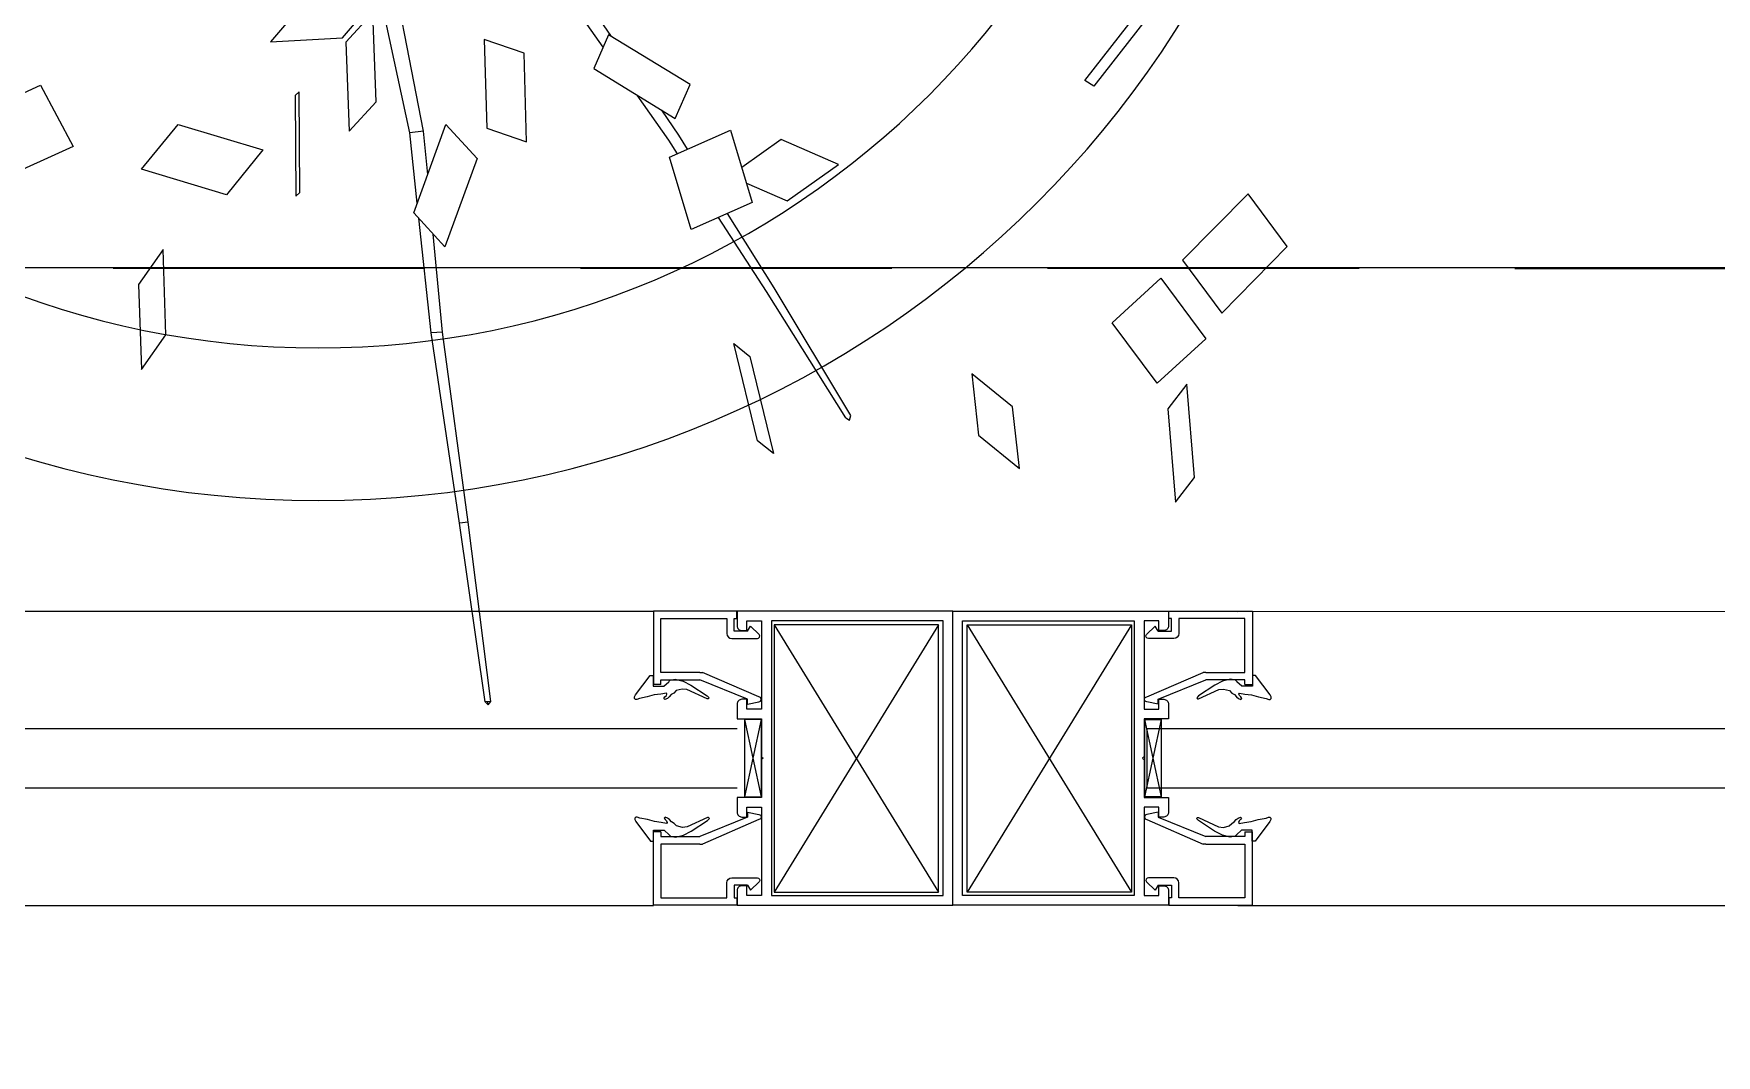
# Model space of a CAD drawing. Header units: centimetres. Extents: x 5488 to 20269, y -31398 to -19684.
# Drawn here: x 16448.72 to 16483.03, y -24037.16 to -24016.33 of the extents above; entities that cross this region are included whole.
import ezdxf

# ---------------------------------------------------------------- set-up
doc = ezdxf.new("R2010")
doc.units = ezdxf.units.CM
doc.linetypes.add('HIDDEN', pattern=[9.525, 6.35, -3.175])
for name, color, linetype, lineweight in [('xxx_Auto_Dograma_Metal', 157, 'Continuous', 0), ('xxx_Auto_Element_Dograma Cam', 140, 'Continuous', 9), ('xxx_Auto_Element_Dograma Metal', 211, 'Continuous', 20), ('xxx_Auto_FURNISHED-01', 252, 'Continuous', 0), ('xxx_Auto_Kaplama_Ahşap', 34, 'Continuous', 0), ('xxx_Auto_Konstruksiyon_Metal', 141, 'Continuous', 0), ('xxx_Auto_Merdiven_Merdiven', 163, 'Continuous', 15), ('xxx_Auto_Tefris_Silik', 252, 'Continuous', 13), ('xxx_Auto_Tefris_Tefris', 32, 'Continuous', 15)]:
    doc.layers.add(name, color=color, linetype=linetype, lineweight=lineweight)
doc.layers.add('xxx_Auto_LANDSCAPE', color=7, linetype='Continuous', lineweight=0, true_color=0x496639)

# ---------------------------------------------------------------- blocks, each defined once
blk = doc.blocks.new('2411-X')
for p, q in [((3.1, 19.8), (4.8, 21.6)), ((5.6, 16), (5.6, 21.2)), ((17.5, 21.5), (12.5, 10.05)), ((19, 19.2), (18.5, 21.5)), ((4.1, 19.2), (3.1, 19.8)), ((4.1, 19.2), (4.1, 16.5)), ((18, 19.2), (14, 9.5)), ((19, 19.2), (18, 19.2)), ((1.5, 17), (0, 17)), ((0, 17), (0, 0)), ((1.5, 16.5), (1.5, 17)), ((4.1, 16.5), (1.5, 16.5)), ((1.5, 1.5), (1.5, 15)), ((1.5, 15), (4.6, 15)), ((12.5, 9.5), (12.5, 10.05)), ((12.5, 9.5), (12.5, 1.5)), ((14, 1.5), (14, 9.5)), ((0, 0), (15, 0)), ((12.5, 1.5), (1.5, 1.5)), ((15, 1.5), (14, 1.5)), ((15, 1.5), (15, 0))]:
    blk.add_line(p, q)
for centre, radius, start, end in [((5.1, 21.2), 0.498, 359.4768, 127.3931), ((18, 21.5), 0.5, 0, 180), ((4.6, 16), 1, 270, 0)]:
    blk.add_arc(centre, radius, start, end)
blk = doc.blocks.new('ALU TRIM 6')
at = {"layer": 'xxx_Auto_Element_Dograma Metal'}
for p, q in [((6039.181, -20367.783), (6035.833, -20362.338)), ((6035.833, -20367.783), (6039.181, -20362.338)), ((6039.449, -20365.852), (6039.449, -20364.277)), ((6039.449, -20365.852), (6039.785, -20364.277)), ((6039.785, -20365.852), (6039.449, -20364.277)), ((6039.785, -20364.277), (6039.449, -20364.277)), ((6039.785, -20365.852), (6039.785, -20364.277)), ((6039.449, -20365.852), (6039.785, -20365.852))]:
    blk.add_line(p, q, dxfattribs=at)
for points in [[(6035.54, -20362.067), (6035.54, -20368.067)], [(6035.74, -20365.601), (6035.74, -20367.867), (6037.49, -20367.867), (6039.24, -20367.867), (6039.24, -20365.067), (6039.24, -20362.267), (6037.49, -20362.267), (6035.74, -20362.267), (6035.74, -20365.601)]]:
    blk.add_lwpolyline(points, dxfattribs=at)
blk.add_lwpolyline([(6035.54, -20368.067), (6037.49, -20368.067), (6039.94, -20368.067), (6039.94, -20367.767, 0.414214), (6039.84, -20367.667), (6039.74, -20367.667), (6039.74, -20367.867), (6039.44, -20367.867), (6039.44, -20366.067), (6039.74, -20366.067), (6039.74, -20366.267), (6039.84, -20366.267, 0.414214), (6039.94, -20366.167), (6039.94, -20365.867), (6039.44, -20365.867), (6039.44, -20365.097), (6039.41, -20365.067), (6039.44, -20365.037), (6039.44, -20364.267), (6039.94, -20364.267), (6039.94, -20363.967, 0.414214), (6039.84, -20363.867), (6039.74, -20363.867), (6039.74, -20364.067), (6039.44, -20364.067), (6039.44, -20362.267), (6039.74, -20362.267), (6039.74, -20362.467), (6039.84, -20362.467, 0.414214), (6039.94, -20362.367), (6039.94, -20362.067), (6037.49, -20362.067), (6035.54, -20362.067)], format="xyb", dxfattribs=at)
for points in [[(6039.181, -20362.338), (6035.833, -20362.338), (6035.833, -20367.783), (6039.181, -20367.783)], [(6041.295, -20363.476), (6041.195, -20363.456), (6041.035, -20363.496), (6040.875, -20363.576), (6040.545, -20363.796), (6040.505, -20363.836), (6040.525, -20363.856), (6040.545, -20363.856), (6040.955, -20363.666), (6041.055, -20363.656), (6041.175, -20363.686), (6041.225, -20363.736), (6041.275, -20363.766), (6041.315, -20363.816), (6041.355, -20363.846), (6041.405, -20363.866), (6041.425, -20363.846), (6041.405, -20363.816), (6041.375, -20363.786), (6041.365, -20363.756), (6041.375, -20363.736), (6041.485, -20363.756), (6041.625, -20363.776), (6041.765, -20363.816), (6041.925, -20363.846), (6041.975, -20363.866), (6042.005, -20363.866), (6042.025, -20363.846), (6042.025, -20363.816), (6042.005, -20363.776), (6041.705, -20363.376), (6041.645, -20363.376), (6041.645, -20363.596), (6041.425, -20363.596), (6041.325, -20363.506), (6041.315, -20363.496)], [(6041.301, -20366.655), (6041.201, -20366.675), (6041.041, -20366.635), (6040.881, -20366.555), (6040.551, -20366.335), (6040.511, -20366.295), (6040.531, -20366.275), (6040.551, -20366.275), (6040.961, -20366.465), (6041.061, -20366.475), (6041.181, -20366.445), (6041.231, -20366.395), (6041.281, -20366.365), (6041.321, -20366.315), (6041.361, -20366.285), (6041.411, -20366.265), (6041.431, -20366.285), (6041.411, -20366.315), (6041.381, -20366.345), (6041.371, -20366.375), (6041.381, -20366.395), (6041.491, -20366.375), (6041.631, -20366.355), (6041.771, -20366.315), (6041.931, -20366.285), (6041.981, -20366.265), (6042.011, -20366.265), (6042.031, -20366.285), (6042.031, -20366.315), (6042.011, -20366.355), (6041.711, -20366.755), (6041.651, -20366.755), (6041.651, -20366.535), (6041.431, -20366.535), (6041.331, -20366.625), (6041.321, -20366.635)]]:
    blk.add_lwpolyline(points, close=True, dxfattribs=at)
at = {"layer": 'xxx_Auto_Element_Dograma Metal', "rotation": 90}
for p, xscale, yscale, zscale in [((6041.646, -20362.067, -0.3), -0.1000000000058208, 0.0999999999985448, 0.1000000000000227), ((6041.646, -20368.067, -0.3), 0.1000000000058208, 0.1000000000058208, 0.1000000000058208)]:
    blk.add_blockref('2411-X', p, dxfattribs=dict(at, xscale=xscale, yscale=yscale, zscale=zscale))
blk = doc.blocks.new('A$C7e91c669')
at = {"layer": 'xxx_Auto_Dograma_Metal'}
for p, q in [((-41.235, 2.993, -0.907), (49.69, 2.995, -0.6)), ((61.608, 2.993, -0.907), (152.533, 3, -0.6)), ((-41.235, -3.007, -0.6), (49.69, -3.005, -0.6)), ((61.608, -3.007, -0.6), (152.533, -3, -0.6))]:
    blk.add_line(p, q, dxfattribs=at)
at = {"layer": 'xxx_Auto_Element_Dograma Cam'}
for p, q in [((51.4, 0.595, -0.6), (-43.095, 0.595, -0.6)), ((154.243, 0.6, -0.6), (59.748, 0.595, -0.6)), ((59.748, 0.598, -0.3), (59.748, -0.602, -0.3)), ((-43.095, -0.605, -0.6), (51.4, -0.605, -0.6)), ((59.748, -0.605, -0.6), (154.243, -0.6, -0.6))]:
    blk.add_line(p, q, dxfattribs=at)
at = {"layer": 'xxx_Auto_Kaplama_Ahşap', "rotation": 180}
blk.add_blockref('ALU TRIM 6', (6091.336, -20365.067, -0.3), dxfattribs=at)
at = {"layer": 'xxx_Auto_Kaplama_Ahşap', "xscale": -1, "rotation": 180}
blk.add_blockref('ALU TRIM 6', (-5979.744, -20365.067, -0.3), dxfattribs=at)
blk = doc.blocks.new('agac0001')
at = {"layer": 'xxx_Auto_LANDSCAPE', "linetype": 'Continuous'}
for points in [[(-48.709, 37.113), (-46.032, 40.955)], [(-46.032, 40.955), (-43.065, 39.516)], [(-43.065, 39.516), (-45.741, 35.671)], [(-45.741, 35.671), (-48.709, 37.113)], [(-33.065, 36.606), (-36.344, 32.9)], [(-49.831, 36.089), (-51.573, 33.276)], [(-46.43, 34.439), (-49.831, 36.089)], [(-35.982, 32.509), (-32.702, 36.215)], [(-56.564, 34.256), (-51.885, 34.737)], [(-51.885, 34.737), (-52.932, 33.567)], [(-57.613, 33.086), (-56.564, 34.256)], [(-48.175, 31.627), (-46.43, 34.439)], [(-52.932, 33.567), (-57.613, 33.086)], [(-51.573, 33.276), (-48.175, 31.627)], [(-36.344, 32.9), (-35.982, 32.509)], [(-54.498, 25.709), (-51.402, 25.933)], [(-52.488, 23.998), (-54.498, 25.709)], [(-51.402, 25.933), (-49.393, 24.222)], [(-49.393, 24.222), (-52.488, 23.998)], [(-39.161, 16.717), (-37.838, 19.594)], [(-37.838, 19.594), (-36.082, 16.998)], [(-50.556, 17.771), (-50.339, 17.885)], [(-50.401, 17.606), (-50.556, 17.771)], [(-50.339, 17.885), (-43.332, 15.278)], [(-50.401, 17.606), (-43.442, 14.863)], [(-36.082, 16.998), (-37.097, 14.792)], [(-37.915, 14.877), (-39.161, 16.717)], [(-43.332, 15.278), (-39.228, 13.671)], [(-43.442, 14.863), (-39.342, 13.188)], [(-38.918, 14.982), (-39.69, 11.722)], [(-35.152, 14.589), (-38.918, 14.982)], [(-35.925, 11.329), (-35.152, 14.589)], [(-51.497, 13.714), (-50.725, 13.049)], [(-46.485, 13.445), (-51.497, 13.714)], [(-50.725, 13.049), (-45.71, 12.78)], [(-45.71, 12.78), (-46.485, 13.445)], [(-34.066, 11.967), (-32.528, 13.016)], [(-32.528, 13.016), (-29.318, 9.455)], [(-35.696, 12.289), (-34.926, 11.989)], [(-34.926, 11.989), (-33.539, 11.381)], [(-30.855, 8.407), (-34.066, 11.967)], [(-39.69, 11.722), (-35.925, 11.329)], [(-35.825, 11.75), (-35.076, 11.445)], [(-35.076, 11.445), (-32.562, 10.297)], [(-29.318, 9.455), (-30.855, 8.407)], [(-29.437, 9.586), (-26.816, 8.44)], [(-29.878, 9.074), (-27.018, 7.77)], [(-33.849, 4.422), (-29.452, 5.111)], [(-29.452, 5.111), (-28.408, 3.273)], [(-32.805, 2.584), (-33.849, 4.422)], [(-28.408, 3.273), (-32.805, 2.584)], [(-34.213, 1.826), (-38.263, -0.576)], [(-32.245, 0.601), (-34.213, 1.826)], [(-36.294, -1.799), (-32.245, 0.601)], [(-38.263, -0.576), (-36.294, -1.799)], [(-34.538, -0.757), (-32.364, -0.557)], [(-32.364, -0.557), (-32.323, -1.26)], [(-32.364, -0.557), (-21.749, -0.643)], [(-52.062, -1.98), (-42.443, -1.486)], [(-42.443, -1.486), (-37.526, -1.034)], [(-42.443, -1.486), (-42.386, -2.051)], [(-42.386, -2.051), (-36.618, -1.598)], [(-35.853, -1.539), (-32.323, -1.26)], [(-32.323, -1.26), (-21.754, -1.536)], [(-27.014, -3.703), (-25.255, -1.536)], [(-61.24, -2.673), (-61.104, -2.506)], [(-61.104, -2.506), (-52.062, -1.98)], [(-61.104, -2.506), (-61.075, -2.802)], [(-61.075, -2.802), (-52.026, -2.409)], [(-52.062, -1.98), (-52.026, -2.409)], [(-52.026, -2.409), (-42.386, -2.051)], [(-30.481, -2.628), (-26.063, -1.975)], [(-26.063, -1.975), (-27.264, -3.581)], [(-61.24, -2.673), (-61.087, -2.666)], [(-61.075, -2.802), (-61.24, -2.673)], [(-31.682, -4.234), (-30.481, -2.628)], [(-27.264, -3.581), (-31.682, -4.234)], [(-26.546, -7.282), (-27.014, -3.703)], [(-24.788, -5.116), (-26.546, -7.282)], [(-29.414, -6.565), (-34.385, -7.468)], [(-34.244, -7.237), (-29.273, -6.336)], [(-29.273, -6.336), (-29.414, -6.565)], [(-34.385, -7.468), (-34.244, -7.237)], [(-31.804, -8.66), (-33.68, -10.872)], [(-29.766, -12.607), (-31.804, -8.66)], [(-33.68, -10.872), (-31.642, -14.816)], [(-31.642, -14.816), (-29.766, -12.607)], [(-41.513, -16.677), (-40.022, -15.152)], [(-40.022, -15.152), (-35.801, -14.501)], [(-35.801, -14.501), (-37.295, -16.029)], [(-37.295, -16.029), (-41.513, -16.677)], [(-29.885, -17.976), (-30.846, -21.866)], [(-26.556, -19.02), (-29.885, -17.976)], [(-26.778, -19.921), (-26.556, -19.02)]]:
    blk.add_lwpolyline(points, dxfattribs=at)
blk = doc.blocks.new('A$C7365360F')
at = {"layer": 'xxx_Auto_FURNISHED-01'}
for radius in [17.28, 14.688]:
    blk.add_circle((0.264, 0.108), radius, dxfattribs=at)
at = {"layer": 'xxx_Auto_LANDSCAPE', "xscale": 0.338688, "yscale": 0.338688, "zscale": 0.2074463999999999}
blk.add_blockref('agac0001', (0.079, 0.033), dxfattribs=at)

msp = doc.modelspace()

# ---------------------------------------------------------------- linework, layer by layer
at = {"layer": 'xxx_Auto_Merdiven_Merdiven'}
msp.add_lwpolyline([(17131.681, -24180.682), (17131.677, -24021.146), (16829.257, -24021.146), (16829.26, -23931.099), (16659.26, -23931.099), (16659.26, -24021.099), (16364.622, -24021.099)], dxfattribs=at)
at = {"layer": 'xxx_Auto_Tefris_Silik', "linetype": 'HIDDEN'}
msp.add_lwpolyline([(16364.622, -24021.099), (17032.495, -24021.178)], dxfattribs=at)

# ---------------------------------------------------------------- block references
at = {"layer": 'xxx_Auto_Konstruksiyon_Metal'}
msp.add_blockref('A$C7e91c669', (16411.669, -24031.099), dxfattribs=at)
at = {"layer": 'xxx_Auto_Tefris_Tefris', "xscale": -1.2, "yscale": 1.2, "rotation": 280.6128426569576}
msp.add_blockref('A$C7365360F', (16454.454, -24005.445), dxfattribs=at)

doc.saveas('drawing.dxf')
